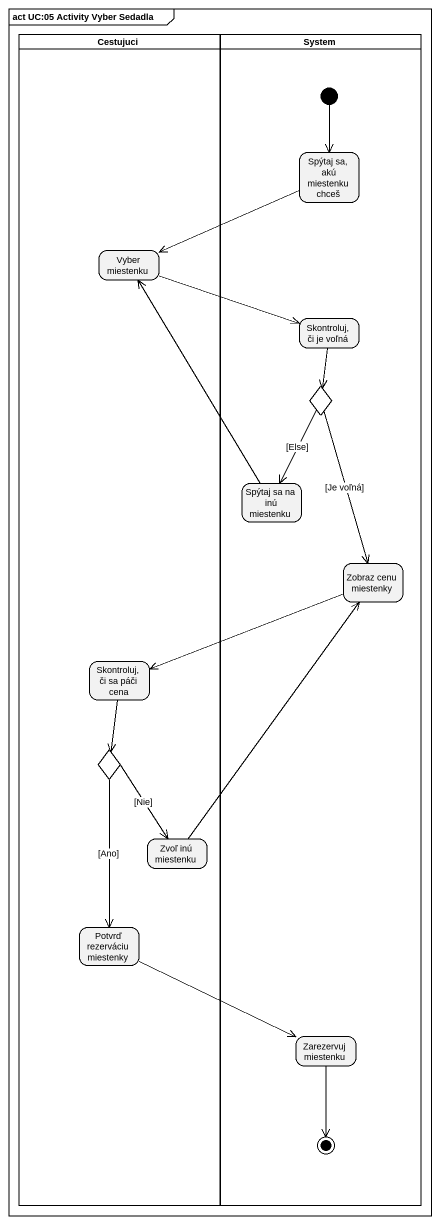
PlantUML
@startuml
mainframe act UC:05 Activity Vyber Sedadla
hide empty description
state Cestujuci <<partition>> {
  state "Vyber miestenku" as Vyber_miestenku
  state "Skontroluj, či sa páči cena" as Skontroluj_či_sa_páči_cena
  state choice2 <<choice>>
  state "Zvoľ inú miestenku" as Zvoľ_inú_miestenku
  state "Potvrď rezerváciu miestenky" as Potvrď_rezerváciu_miestenky
}
state System <<partition>> {
  state "Spýtaj sa, akú miestenku chceš" as Spýtaj_sa_akú_miestenku
  state "Skontroluj, či je voľná" as Skontroluj_či_je_voľná
  state choice1 <<choice>>
  state "Spýtaj sa na inú miestenku" as Spýtaj_sa_na_inú_miestenku
  state "Zobraz cenu miestenky" as Zobraz_cenu_miestenky
  state "Zarezervuj miestenku" as Zarezervuj_miestenku
  [*] --> Spýtaj_sa_akú_miestenku
  Zarezervuj_miestenku --> [*]
}
Spýtaj_sa_akú_miestenku -left-> Vyber_miestenku
Vyber_miestenku -right-> Skontroluj_či_je_voľná
Skontroluj_či_je_voľná --> choice1
choice1 --> Spýtaj_sa_na_inú_miestenku : [Else]
choice1 --> Zobraz_cenu_miestenky : [Je voľná]
Spýtaj_sa_na_inú_miestenku -up-> Vyber_miestenku
Zobraz_cenu_miestenky -left-> Skontroluj_či_sa_páči_cena
Skontroluj_či_sa_páči_cena --> choice2
choice2 --> Zvoľ_inú_miestenku : [Nie]
choice2 --> Potvrď_rezerváciu_miestenky : [Ano]
Zvoľ_inú_miestenku -up-> Zobraz_cenu_miestenky
Potvrď_rezerváciu_miestenky -right-> Zarezervuj_miestenku
@enduml
